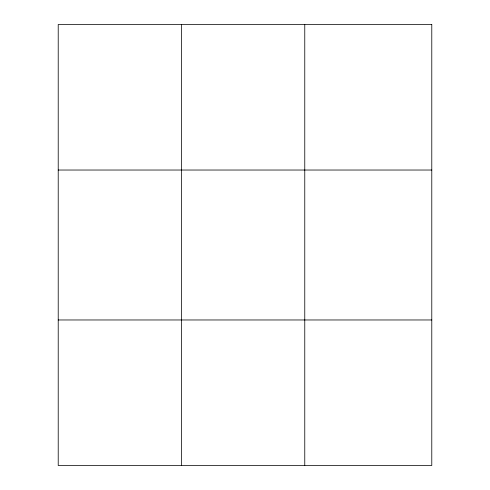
<?xml version="1.0" encoding="UTF-8"?>
<svg xmlns="http://www.w3.org/2000/svg" width="490" height="490" viewBox="0 0 490 490"><rect width="100%" height="100%" fill="white"/><g stroke="black" fill="none" stroke-linecap="round" stroke-linejoin="round"><path stroke-width="0.73" d="M181.496 24.5L181.496 465.5M304.768 24.5L304.768 465.5M58.218 170.03L431.782 170.03M58.218 319.97L431.782 319.97M431.782 24.5L431.782 465.5L58.218 465.5L58.218 24.5L431.782 24.5"/></g></svg>
